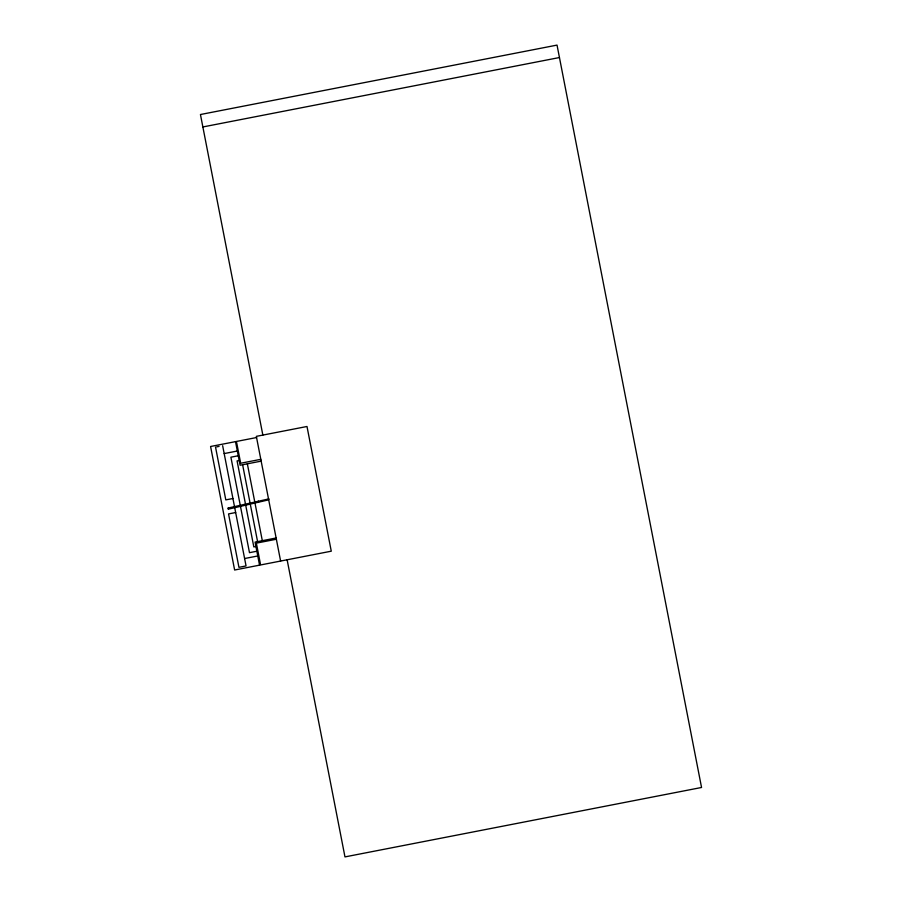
<?xml version="1.0" encoding="UTF-8"?>
<svg xmlns="http://www.w3.org/2000/svg" width="902" height="902" viewBox="0 0 902 902"><rect width="100%" height="100%" fill="white"/><g stroke="black" fill="none" stroke-linecap="round" stroke-linejoin="round"><path stroke-width="1.35" d="M228.195 508.029L228.364 509.156L268.616 499.855L268.717 498.93L228.195 508.029L228.364 509.156M258.288 501.084L258.694 501.884M202.871 126.956L559.454 57.536M256.574 437.538L210.583 446.49L234.633 570.008L331.271 551.19L306.996 426.488L256.337 436.354L280.612 561.055M216.717 446.851L219.085 446.389M224.181 453.582L237.339 451.023M238.263 455.758L230.901 457.19L249.482 552.667L256.856 551.235M239.188 460.494L237.079 460.899L253.823 546.905L255.931 546.499M260.813 459.321L240.676 463.245L236.628 442.454M261.163 461.136L240.112 465.229L235.512 441.642M232.93 498.502L225.804 499.888L215.533 447.088M235.659 512.539L228.544 513.926L238.94 567.324L246.054 565.937L222.647 445.701M276.125 537.987L255.074 542.091L259.562 565.159M276.373 539.238L256.371 543.139L260.407 563.897M244.611 558.53L257.769 555.97M268.717 498.941L268.266 499.674M262.854 435.08L200.447 114.52L557.03 45.1L701.553 787.48L344.97 856.9L287.129 559.792M247.351 463.82L262.313 540.681M242.615 464.744L257.577 541.606"/></g></svg>
